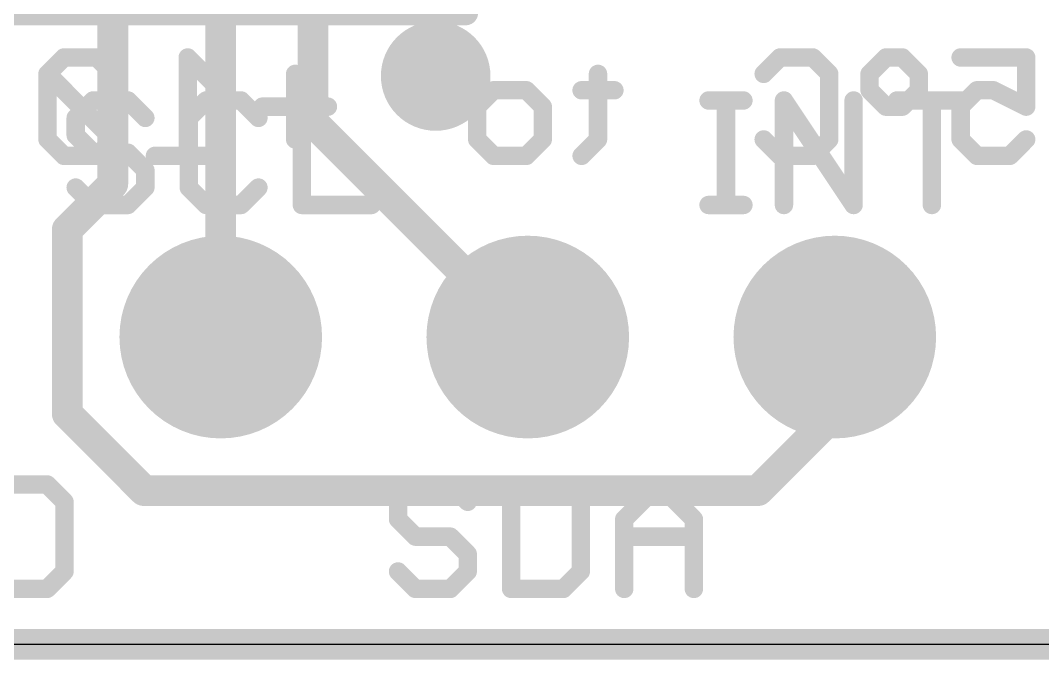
# Model space of a CAD drawing. Extents: x -0.1 to 25.5, y -0.1 to 17.9.
# Drawn here: x 11.04 to 19.5, y -0.13 to 5.16 of the extents above; entities that cross this region are included whole.
import ezdxf

# ---------------------------------------------------------------- set-up
doc = ezdxf.new("R2010")
doc.units = 0
for name, color, linetype in [('1', 12, 'CONTINUOUS'), ('16', 5, 'CONTINUOUS'), ('17', 110, 'CONTINUOUS'), ('18', 110, 'CONTINUOUS'), ('20', 53, 'CONTINUOUS'), ('21', 40, 'CONTINUOUS'), ('22', 6, 'CONTINUOUS')]:
    doc.layers.add(name, color=color, linetype=linetype)

# ---------------------------------------------------------------- blocks, each defined once
blk = doc.blocks.new('ROUNDP')
at = {"const_width": 0.5}
blk.add_lwpolyline([(0, -0.25, 1), (0, 0.25, 1), (0, -0.25)], format="xyb", dxfattribs=at)
blk = doc.blocks.new('ROUNDV')
at = {"const_width": 0.5}
blk.add_lwpolyline([(0, -0.25, 1), (0, 0.25, 1), (0, -0.25)], format="xyb", dxfattribs=at)

msp = doc.modelspace()

# ---------------------------------------------------------------- linework, layer by layer
at = {"layer": '1', "const_width": 0.254}
for points in [[(13.462, 6.6254), (13.462, 4.318)], [(12.7, 6.1802), (12.7, 2.54)], [(11.8072, 6.0922), (11.8072, 3.8062)], [(15.24, 2.54), (13.462, 4.318)], [(11.8072, 3.8062), (11.43, 3.429)], [(11.43, 3.429), (11.43, 1.905)], [(17.78, 1.905), (17.78, 2.54)], [(11.43, 1.905), (12.065, 1.27)], [(17.145, 1.27), (17.78, 1.905)], [(12.065, 1.27), (17.145, 1.27)], [(25.4, 0), (0, 0)]]:
    msp.add_lwpolyline(points, dxfattribs=at)
at = {"layer": '1', "const_width": 0.127}
for points in [[(13.5069, 4.3629, 1), (13.4171, 4.2731)], [(13.3985, 4.318, 1), (13.5255, 4.318)], [(11.8521, 3.7612, 1), (11.7622, 3.8511)], [(11.7437, 3.8062, 1), (11.8706, 3.8062)], [(11.4935, 3.429, 1), (11.3665, 3.429)], [(11.3851, 3.4739, 1), (11.4749, 3.3841)], [(15.1951, 2.4951, 1), (15.2849, 2.5849)], [(17.8435, 2.54, 1), (17.7165, 2.54)], [(12.6365, 2.54, 1), (12.7635, 2.54)], [(11.4749, 1.9499, 1), (11.3851, 1.8601)], [(17.8249, 1.8601, 1), (17.7351, 1.9499)], [(11.3665, 1.905, 1), (11.4935, 1.905)], [(17.7165, 1.905, 1), (17.8435, 1.905)], [(12.065, 1.3335, 1), (12.065, 1.2065)], [(12.0201, 1.2251, 1), (12.1099, 1.3149)], [(17.1001, 1.3149, 1), (17.1899, 1.2251)], [(17.145, 1.2065, 1), (17.145, 1.3335)]]:
    msp.add_lwpolyline(points, format="xyb", dxfattribs=at)
at = {"layer": '16', "const_width": 0.254}
msp.add_lwpolyline([(25.4, 0), (0, 0)], dxfattribs=at)
at = {"layer": '20'}
msp.add_line((2.54, 0), (22.86, 0), dxfattribs=at)
at = {"layer": '21'}
for points, const_width in [([(14.727, 5.22), (10.927, 5.22)], 0.2032), ([(11.644, 4.4965), (11.4999, 4.3525)], 0.1524), ([(11.9321, 4.4965), (11.644, 4.4965)], 0.1524), ([(12.0761, 4.3525), (11.9321, 4.4965)], 0.1524), ([(12.5795, 4.4965), (12.4354, 4.3525)], 0.1524), ([(12.8676, 4.4965), (12.5795, 4.4965)], 0.1524), ([(13.0117, 4.3525), (12.8676, 4.4965)], 0.1524), ([(13.371, 4.4965), (13.371, 3.6322)], 0.1524), ([(16.7358, 4.4965), (17.024, 4.4965)], 0.1524), ([(16.8799, 3.6322), (16.8799, 4.4965)], 0.1524), ([(17.3595, 3.6322), (17.3595, 4.4965)], 0.1524), ([(17.3595, 4.4965), (17.9357, 3.6322)], 0.1524), ([(17.9357, 3.6322), (17.9357, 4.4965)], 0.1524), ([(18.295, 4.4965), (18.8713, 4.4965)], 0.1524), ([(18.5831, 3.6322), (18.5831, 4.4965)], 0.1524), ([(11.4999, 4.3525), (11.4999, 4.2084)], 0.1524), ([(12.4354, 4.3525), (12.4354, 3.7763)], 0.1524), ([(11.4999, 4.2084), (11.644, 4.0644)], 0.1524), ([(11.644, 4.0644), (11.9321, 4.0644)], 0.1524), ([(11.9321, 4.0644), (12.0761, 3.9203)], 0.1524), ([(12.0761, 3.9203), (12.0761, 3.7763)], 0.1524), ([(11.644, 3.6322), (11.4999, 3.7763)], 0.1524), ([(12.0761, 3.7763), (11.9321, 3.6322)], 0.1524), ([(12.4354, 3.7763), (12.5795, 3.6322)], 0.1524), ([(12.8676, 3.6322), (13.0117, 3.7763)], 0.1524), ([(11.9321, 3.6322), (11.644, 3.6322)], 0.1524), ([(12.5795, 3.6322), (12.8676, 3.6322)], 0.1524), ([(13.371, 3.6322), (13.9472, 3.6322)], 0.1524), ([(16.7358, 3.6322), (17.024, 3.6322)], 0.1524), ([(11.2631, 1.3215), (10.831, 1.3215)], 0.1524), ([(11.4072, 1.1775), (11.2631, 1.3215)], 0.1524), ([(14.311, 1.3215), (14.1669, 1.1775)], 0.1524), ([(14.5991, 1.3215), (14.311, 1.3215)], 0.1524), ([(14.7431, 1.1775), (14.5991, 1.3215)], 0.1524), ([(15.1024, 1.3215), (15.1024, 0.4572)], 0.1524), ([(15.5346, 1.3215), (15.1024, 1.3215)], 0.1524), ([(15.6787, 1.1775), (15.5346, 1.3215)], 0.1524), ([(16.038, 1.0334), (16.3261, 1.3215)], 0.1524), ([(16.3261, 1.3215), (16.6142, 1.0334)], 0.1524), ([(11.4072, 0.6013), (11.4072, 1.1775)], 0.1524), ([(14.1669, 1.1775), (14.1669, 1.0334)], 0.1524), ([(15.6787, 0.6013), (15.6787, 1.1775)], 0.1524), ([(14.1669, 1.0334), (14.311, 0.8894)], 0.1524), ([(16.038, 0.4572), (16.038, 1.0334)], 0.1524), ([(16.6142, 1.0334), (16.6142, 0.4572)], 0.1524), ([(14.311, 0.8894), (14.5991, 0.8894)], 0.1524), ([(14.5991, 0.8894), (14.7431, 0.7453)], 0.1524), ([(16.038, 0.8894), (16.6142, 0.8894)], 0.1524), ([(14.7431, 0.7453), (14.7431, 0.6013)], 0.1524), ([(11.2631, 0.4572), (11.4072, 0.6013)], 0.1524), ([(14.311, 0.4572), (14.1669, 0.6013)], 0.1524), ([(14.7431, 0.6013), (14.5991, 0.4572)], 0.1524), ([(15.5346, 0.4572), (15.6787, 0.6013)], 0.1524), ([(10.831, 0.4572), (11.2631, 0.4572)], 0.1524), ([(14.5991, 0.4572), (14.311, 0.4572)], 0.1524), ([(15.1024, 0.4572), (15.5346, 0.4572)], 0.1524)]:
    msp.add_lwpolyline(points, dxfattribs=dict(at, const_width=const_width))
for points, const_width in [([(14.727, 5.1692, 1), (14.727, 5.2708)], 0.1016), ([(11.644, 4.5346, 1), (11.644, 4.4584)], 0.0762), ([(11.6709, 4.4696, 1), (11.617, 4.5235)], 0.0762), ([(11.959, 4.5235, 1), (11.9051, 4.4696)], 0.0762), ([(11.9321, 4.4584, 1), (11.9321, 4.5346)], 0.0762), ([(12.5795, 4.5346, 1), (12.5795, 4.4584)], 0.0762), ([(12.6064, 4.4696, 1), (12.5526, 4.5235)], 0.0762), ([(12.8946, 4.5235, 1), (12.8407, 4.4696)], 0.0762), ([(12.8676, 4.4584, 1), (12.8676, 4.5346)], 0.0762), ([(13.4091, 4.4965, 1), (13.3329, 4.4965)], 0.0762), ([(16.7358, 4.5346, 1), (16.7358, 4.4584)], 0.0762), ([(16.918, 4.4965, 1), (16.8418, 4.4965)], 0.0762), ([(17.024, 4.4584, 1), (17.024, 4.5346)], 0.0762), ([(17.3912, 4.5177, 1), (17.3278, 4.4754)], 0.0762), ([(17.3976, 4.4965, 1), (17.3214, 4.4965)], 0.0762), ([(17.9738, 4.4965, 1), (17.8976, 4.4965)], 0.0762), ([(18.295, 4.5346, 1), (18.295, 4.4584)], 0.0762), ([(18.6212, 4.4965, 1), (18.545, 4.4965)], 0.0762), ([(18.8713, 4.4584, 1), (18.8713, 4.5346)], 0.0762), ([(11.538, 4.3525, 1), (11.4618, 4.3525)], 0.0762), ([(11.473, 4.3794, 1), (11.5269, 4.3255)], 0.0762), ([(12.0492, 4.3255, 1), (12.1031, 4.3794)], 0.0762), ([(12.4735, 4.3525, 1), (12.3973, 4.3525)], 0.0762), ([(12.4085, 4.3794, 1), (12.4624, 4.3255)], 0.0762), ([(12.9847, 4.3255, 1), (13.0386, 4.3794)], 0.0762), ([(11.5269, 4.2354, 1), (11.473, 4.1815)], 0.0762), ([(11.4618, 4.2084, 1), (11.538, 4.2084)], 0.0762), ([(11.644, 4.1025, 1), (11.644, 4.0263)], 0.0762), ([(11.617, 4.0374, 1), (11.6709, 4.0913)], 0.0762), ([(11.959, 4.0913, 1), (11.9051, 4.0374)], 0.0762), ([(11.9321, 4.0263, 1), (11.9321, 4.1025)], 0.0762), ([(12.1142, 3.9203, 1), (12.038, 3.9203)], 0.0762), ([(12.0492, 3.8934, 1), (12.1031, 3.9473)], 0.0762), ([(11.5269, 3.8032, 1), (11.473, 3.7493)], 0.0762), ([(12.038, 3.7763, 1), (12.1142, 3.7763)], 0.0762), ([(12.1031, 3.7493, 1), (12.0492, 3.8032)], 0.0762), ([(12.4624, 3.8032, 1), (12.4085, 3.7493)], 0.0762), ([(12.3973, 3.7763, 1), (12.4735, 3.7763)], 0.0762), ([(13.0386, 3.7493, 1), (12.9847, 3.8032)], 0.0762), ([(11.644, 3.6703, 1), (11.644, 3.5941)], 0.0762), ([(11.617, 3.6053, 1), (11.6709, 3.6591)], 0.0762), ([(11.9051, 3.6591, 1), (11.959, 3.6053)], 0.0762), ([(11.9321, 3.5941, 1), (11.9321, 3.6703)], 0.0762), ([(12.5795, 3.6703, 1), (12.5795, 3.5941)], 0.0762), ([(12.5526, 3.6053, 1), (12.6064, 3.6591)], 0.0762), ([(12.8407, 3.6591, 1), (12.8946, 3.6053)], 0.0762), ([(12.8676, 3.5941, 1), (12.8676, 3.6703)], 0.0762), ([(13.371, 3.6703, 1), (13.371, 3.5941)], 0.0762), ([(13.3329, 3.6322, 1), (13.4091, 3.6322)], 0.0762), ([(13.9472, 3.5941, 1), (13.9472, 3.6703)], 0.0762), ([(16.7358, 3.6703, 1), (16.7358, 3.5941)], 0.0762), ([(16.8418, 3.6322, 1), (16.918, 3.6322)], 0.0762), ([(17.024, 3.5941, 1), (17.024, 3.6703)], 0.0762), ([(17.3214, 3.6322, 1), (17.3976, 3.6322)], 0.0762), ([(17.8976, 3.6322, 1), (17.9738, 3.6322)], 0.0762), ([(17.904, 3.6111, 1), (17.9674, 3.6533)], 0.0762), ([(18.545, 3.6322, 1), (18.6212, 3.6322)], 0.0762), ([(11.2901, 1.3485, 1), (11.2362, 1.2946)], 0.0762), ([(11.2631, 1.2834, 1), (11.2631, 1.3596)], 0.0762), ([(14.311, 1.3596, 1), (14.311, 1.2834)], 0.0762), ([(14.3379, 1.2946, 1), (14.284, 1.3485)], 0.0762), ([(14.626, 1.3485, 1), (14.5721, 1.2946)], 0.0762), ([(14.5991, 1.2834, 1), (14.5991, 1.3596)], 0.0762), ([(15.1405, 1.3215, 1), (15.0643, 1.3215)], 0.0762), ([(15.1024, 1.3596, 1), (15.1024, 1.2834)], 0.0762), ([(15.5616, 1.3485, 1), (15.5077, 1.2946)], 0.0762), ([(15.5346, 1.2834, 1), (15.5346, 1.3596)], 0.0762), ([(16.353, 1.3485, 1), (16.2991, 1.2946)], 0.0762), ([(16.353, 1.2946, 1), (16.2991, 1.3485)], 0.0762), ([(11.4453, 1.1775, 1), (11.3691, 1.1775)], 0.0762), ([(11.3802, 1.1505, 1), (11.4341, 1.2044)], 0.0762), ([(14.205, 1.1775, 1), (14.1288, 1.1775)], 0.0762), ([(14.14, 1.2044, 1), (14.1939, 1.1505)], 0.0762), ([(14.7162, 1.1505, 1), (14.7701, 1.2044)], 0.0762), ([(15.7168, 1.1775, 1), (15.6406, 1.1775)], 0.0762), ([(15.6517, 1.1505, 1), (15.7056, 1.2044)], 0.0762), ([(14.1939, 1.0604, 1), (14.14, 1.0065)], 0.0762), ([(16.0761, 1.0334, 1), (15.9999, 1.0334)], 0.0762), ([(16.6523, 1.0334, 1), (16.5761, 1.0334)], 0.0762), ([(14.1288, 1.0334, 1), (14.205, 1.0334)], 0.0762), ([(16.011, 1.0604, 1), (16.0649, 1.0065)], 0.0762), ([(16.5872, 1.0065, 1), (16.6411, 1.0604)], 0.0762), ([(14.311, 0.9275, 1), (14.311, 0.8513)], 0.0762), ([(14.284, 0.8624, 1), (14.3379, 0.9163)], 0.0762), ([(14.626, 0.9163, 1), (14.5721, 0.8624)], 0.0762), ([(14.5991, 0.8513, 1), (14.5991, 0.9275)], 0.0762), ([(16.038, 0.9275, 1), (16.038, 0.8513)], 0.0762), ([(16.6142, 0.8513, 1), (16.6142, 0.9275)], 0.0762), ([(14.7812, 0.7453, 1), (14.705, 0.7453)], 0.0762), ([(14.7162, 0.7184, 1), (14.7701, 0.7723)], 0.0762), ([(11.4341, 0.5743, 1), (11.3802, 0.6282)], 0.0762), ([(14.1939, 0.6282, 1), (14.14, 0.5743)], 0.0762), ([(14.7701, 0.5743, 1), (14.7162, 0.6282)], 0.0762), ([(15.7056, 0.5743, 1), (15.6517, 0.6282)], 0.0762), ([(11.3691, 0.6013, 1), (11.4453, 0.6013)], 0.0762), ([(14.705, 0.6013, 1), (14.7812, 0.6013)], 0.0762), ([(15.6406, 0.6013, 1), (15.7168, 0.6013)], 0.0762), ([(11.2362, 0.4841, 1), (11.2901, 0.4303)], 0.0762), ([(11.2631, 0.4191, 1), (11.2631, 0.4953)], 0.0762), ([(14.311, 0.4953, 1), (14.311, 0.4191)], 0.0762), ([(14.284, 0.4303, 1), (14.3379, 0.4841)], 0.0762), ([(14.5721, 0.4841, 1), (14.626, 0.4303)], 0.0762), ([(14.5991, 0.4191, 1), (14.5991, 0.4953)], 0.0762), ([(15.1024, 0.4953, 1), (15.1024, 0.4191)], 0.0762), ([(15.5077, 0.4841, 1), (15.5616, 0.4303)], 0.0762), ([(15.5346, 0.4191, 1), (15.5346, 0.4953)], 0.0762), ([(15.0643, 0.4572, 1), (15.1405, 0.4572)], 0.0762), ([(15.9999, 0.4572, 1), (16.0761, 0.4572)], 0.0762), ([(16.5761, 0.4572, 1), (16.6523, 0.4572)], 0.0762)]:
    msp.add_lwpolyline(points, format="xyb", dxfattribs=dict(at, const_width=const_width))
at = {"layer": '22', "const_width": 0.1524}
for points in [[(11.4024, 4.8521), (11.2668, 4.7165)], [(11.6736, 4.8521), (11.4024, 4.8521)], [(11.8091, 4.7165), (11.6736, 4.8521)], [(12.6979, 4.5809), (12.4267, 4.8521)], [(12.4267, 4.8521), (12.4267, 4.0386)], [(17.1918, 4.7165), (17.3273, 4.8521)], [(17.3273, 4.8521), (17.5985, 4.8521)], [(17.5985, 4.8521), (17.7341, 4.7165)], [(18.2035, 4.8521), (18.068, 4.7165)], [(18.3391, 4.8521), (18.2035, 4.8521)], [(18.4747, 4.7165), (18.3391, 4.8521)], [(18.8211, 4.8521), (19.3634, 4.8521)], [(19.3634, 4.8521), (19.3634, 4.4453)], [(11.2668, 4.7165), (11.2668, 4.1742)], [(11.8091, 4.1742), (11.2668, 4.7165)], [(11.8091, 4.1742), (11.8091, 4.7165)], [(13.3155, 4.7165), (13.3155, 4.1742)], [(15.821, 4.7165), (15.821, 4.1742)], [(17.7341, 4.7165), (17.7341, 4.1742)], [(18.068, 4.7165), (18.068, 4.5809)], [(18.4747, 4.5809), (18.4747, 4.7165)], [(14.8218, 4.4453), (14.9574, 4.5809)], [(14.9574, 4.5809), (15.2285, 4.5809)], [(15.2285, 4.5809), (15.3641, 4.4453)], [(15.9566, 4.5809), (15.6854, 4.5809)], [(18.068, 4.5809), (18.2035, 4.4453)], [(18.3391, 4.4453), (18.4747, 4.5809)], [(18.9567, 4.5809), (18.8211, 4.4453)], [(19.0923, 4.5809), (18.9567, 4.5809)], [(19.3634, 4.4453), (19.0923, 4.5809)], [(13.5866, 4.4453), (13.0443, 4.4453)], [(14.8218, 4.1742), (14.8218, 4.4453)], [(15.3641, 4.4453), (15.3641, 4.1742)], [(18.2035, 4.4453), (18.3391, 4.4453)], [(18.8211, 4.4453), (18.8211, 4.1742)], [(11.2668, 4.1742), (11.4024, 4.0386)], [(11.6736, 4.0386), (11.8091, 4.1742)], [(14.9574, 4.0386), (14.8218, 4.1742)], [(15.3641, 4.1742), (15.2285, 4.0386)], [(15.821, 4.1742), (15.6854, 4.0386)], [(17.3273, 4.0386), (17.1918, 4.1742)], [(17.7341, 4.1742), (17.5985, 4.0386)], [(18.8211, 4.1742), (18.9567, 4.0386)], [(19.2279, 4.0386), (19.3634, 4.1742)], [(11.4024, 4.0386), (11.6736, 4.0386)], [(12.6979, 4.0386), (12.1556, 4.0386)], [(15.2285, 4.0386), (14.9574, 4.0386)], [(17.5985, 4.0386), (17.3273, 4.0386)], [(18.9567, 4.0386), (19.2279, 4.0386)]]:
    msp.add_lwpolyline(points, dxfattribs=at)
at = {"layer": '22', "const_width": 0.0762}
for points in [[(11.4024, 4.8902, 1), (11.4024, 4.814)], [(11.4293, 4.8252, 1), (11.3755, 4.879)], [(11.7005, 4.879, 1), (11.6466, 4.8252)], [(11.6736, 4.814, 1), (11.6736, 4.8902)], [(12.4648, 4.8521, 1), (12.3886, 4.8521)], [(12.4537, 4.879, 1), (12.3998, 4.8252)], [(17.3273, 4.8902, 1), (17.3273, 4.814)], [(17.3543, 4.8252, 1), (17.3004, 4.879)], [(17.6254, 4.879, 1), (17.5716, 4.8252)], [(17.5985, 4.814, 1), (17.5985, 4.8902)], [(18.2035, 4.8902, 1), (18.2035, 4.814)], [(18.2305, 4.8252, 1), (18.1766, 4.879)], [(18.3661, 4.879, 1), (18.3122, 4.8252)], [(18.3391, 4.814, 1), (18.3391, 4.8902)], [(18.8211, 4.8902, 1), (18.8211, 4.814)], [(19.4015, 4.8521, 1), (19.3253, 4.8521)], [(19.3634, 4.814, 1), (19.3634, 4.8902)], [(11.2938, 4.7435, 1), (11.2399, 4.6896)], [(11.3049, 4.7165, 1), (11.2287, 4.7165)], [(11.2399, 4.7435, 1), (11.2938, 4.6896)], [(11.8472, 4.7165, 1), (11.771, 4.7165)], [(11.7822, 4.6896, 1), (11.8361, 4.7435)], [(13.3536, 4.7165, 1), (13.2774, 4.7165)], [(15.8591, 4.7165, 1), (15.7829, 4.7165)], [(17.1648, 4.7435, 1), (17.2187, 4.6896)], [(17.7722, 4.7165, 1), (17.696, 4.7165)], [(17.7071, 4.6896, 1), (17.761, 4.7435)], [(18.041, 4.7435, 1), (18.0949, 4.6896)], [(18.1061, 4.7165, 1), (18.0299, 4.7165)], [(18.5128, 4.7165, 1), (18.4366, 4.7165)], [(18.4478, 4.6896, 1), (18.5016, 4.7435)], [(14.9574, 4.619, 1), (14.9574, 4.5428)], [(14.9843, 4.554, 1), (14.9304, 4.6079)], [(15.2555, 4.6079, 1), (15.2016, 4.554)], [(15.2285, 4.5428, 1), (15.2285, 4.619)], [(15.6854, 4.619, 1), (15.6854, 4.5428)], [(15.9566, 4.5428, 1), (15.9566, 4.619)], [(18.0949, 4.6079, 1), (18.041, 4.554)], [(18.5016, 4.554, 1), (18.4478, 4.6079)], [(18.9567, 4.619, 1), (18.9567, 4.5428)], [(18.9836, 4.554, 1), (18.9298, 4.6079)], [(19.1093, 4.615, 1), (19.0752, 4.5469)], [(19.0923, 4.5428, 1), (19.0923, 4.619)], [(12.6709, 4.554, 1), (12.7248, 4.6079)], [(18.0299, 4.5809, 1), (18.1061, 4.5809)], [(18.4366, 4.5809, 1), (18.5128, 4.5809)], [(13.0443, 4.4834, 1), (13.0443, 4.4072)], [(13.5866, 4.4072, 1), (13.5866, 4.4834)], [(14.7948, 4.4723, 1), (14.8487, 4.4184)], [(14.8599, 4.4453, 1), (14.7837, 4.4453)], [(15.4022, 4.4453, 1), (15.326, 4.4453)], [(15.3372, 4.4184, 1), (15.3911, 4.4723)], [(18.2035, 4.4834, 1), (18.2035, 4.4072)], [(18.1766, 4.4184, 1), (18.2305, 4.4723)], [(18.3122, 4.4723, 1), (18.3661, 4.4184)], [(18.3391, 4.4072, 1), (18.3391, 4.4834)], [(18.8592, 4.4453, 1), (18.783, 4.4453)], [(18.7942, 4.4723, 1), (18.8481, 4.4184)], [(19.3253, 4.4453, 1), (19.4015, 4.4453)], [(19.3464, 4.4113, 1), (19.3805, 4.4794)], [(11.2938, 4.2011, 1), (11.2399, 4.1472)], [(11.8361, 4.1472, 1), (11.7822, 4.2011)], [(11.7822, 4.1472, 1), (11.8361, 4.2011)], [(14.8487, 4.2011, 1), (14.7948, 4.1472)], [(15.3911, 4.1472, 1), (15.3372, 4.2011)], [(15.848, 4.1472, 1), (15.7941, 4.2011)], [(17.2187, 4.2011, 1), (17.1648, 4.1472)], [(17.761, 4.1472, 1), (17.7071, 4.2011)], [(18.8481, 4.2011, 1), (18.7942, 4.1472)], [(19.3904, 4.1472, 1), (19.3365, 4.2011)], [(11.2287, 4.1742, 1), (11.3049, 4.1742)], [(11.771, 4.1742, 1), (11.8472, 4.1742)], [(13.2774, 4.1742, 1), (13.3536, 4.1742)], [(14.7837, 4.1742, 1), (14.8599, 4.1742)], [(15.326, 4.1742, 1), (15.4022, 4.1742)], [(15.7829, 4.1742, 1), (15.8591, 4.1742)], [(17.696, 4.1742, 1), (17.7722, 4.1742)], [(18.783, 4.1742, 1), (18.8592, 4.1742)], [(11.4024, 4.0767, 1), (11.4024, 4.0005)], [(11.3755, 4.0117, 1), (11.4293, 4.0655)], [(11.6466, 4.0655, 1), (11.7005, 4.0117)], [(11.6736, 4.0005, 1), (11.6736, 4.0767)], [(12.1556, 4.0767, 1), (12.1556, 4.0005)], [(12.3886, 4.0386, 1), (12.4648, 4.0386)], [(12.6979, 4.0005, 1), (12.6979, 4.0767)], [(14.9574, 4.0767, 1), (14.9574, 4.0005)], [(14.9304, 4.0117, 1), (14.9843, 4.0655)], [(15.2016, 4.0655, 1), (15.2555, 4.0117)], [(15.2285, 4.0005, 1), (15.2285, 4.0767)], [(15.6585, 4.0655, 1), (15.7124, 4.0117)], [(17.3273, 4.0767, 1), (17.3273, 4.0005)], [(17.3004, 4.0117, 1), (17.3543, 4.0655)], [(17.5716, 4.0655, 1), (17.6254, 4.0117)], [(17.5985, 4.0005, 1), (17.5985, 4.0767)], [(18.9567, 4.0767, 1), (18.9567, 4.0005)], [(18.9298, 4.0117, 1), (18.9836, 4.0655)], [(19.2009, 4.0655, 1), (19.2548, 4.0117)], [(19.2279, 4.0005, 1), (19.2279, 4.0767)]]:
    msp.add_lwpolyline(points, format="xyb", dxfattribs=at)

# ---------------------------------------------------------------- block references
at = {"layer": '17', "xscale": 1.6764, "yscale": 1.6764, "rotation": 90}
for p in [(12.7, 2.54), (12.7, 2.54), (15.24, 2.54), (15.24, 2.54), (17.78, 2.54), (17.78, 2.54)]:
    msp.add_blockref('ROUNDP', p, dxfattribs=at)
at = {"layer": '18', "xscale": 0.9064, "yscale": 0.9064}
msp.add_blockref('ROUNDV', (14.478, 4.699), dxfattribs=at)
msp.add_blockref('ROUNDV', (14.478, 4.699), dxfattribs=at)

doc.saveas('drawing.dxf')
